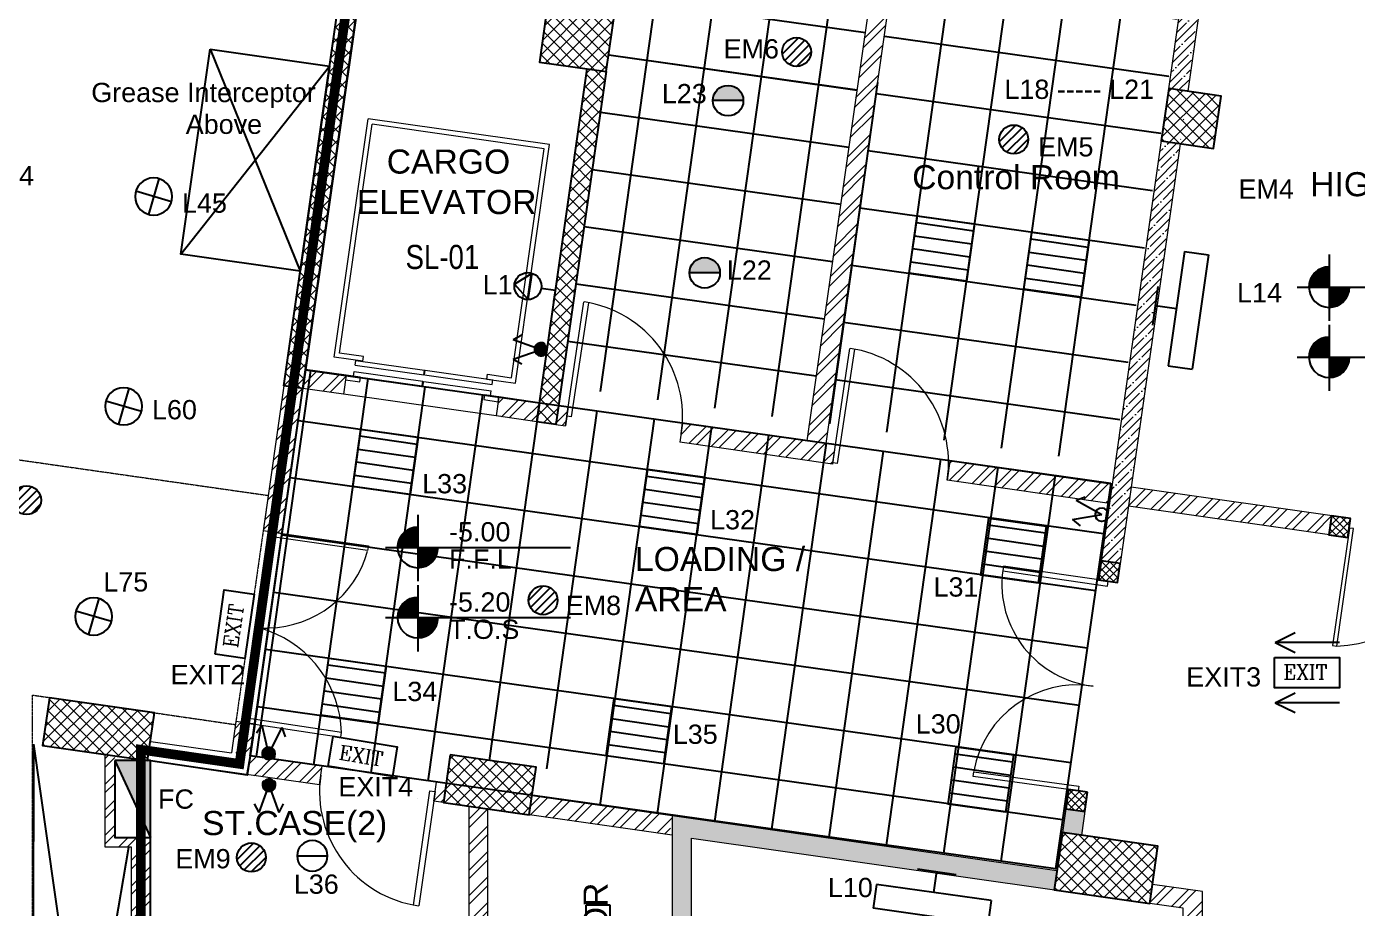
# Model space of a CAD drawing. Header units: inches. Extents: x 1217570 to 1674444, y 326920 to 480291.
# Drawn here: x 1472154 to 1485957, y 356526 to 365678 of the extents above; entities that cross this region are included whole.
import ezdxf

# ---------------------------------------------------------------- set-up
doc = ezdxf.new("R2010")
doc.units = ezdxf.units.IN
doc.header["$MEASUREMENT"] = 0
for name, pattern in [('DASHED2', [9.525, 6.35, -3.175]), ('HIDDEN', [9.525, 6.35, -3.175]), ('PHANTOM21', [1.25, 0.625, -0.125, 0.125, -0.125, 0.125, -0.125])]:
    doc.linetypes.add(name, pattern=pattern)
for name, color, linetype, lineweight in [('A-BLOCK', 43, 'Continuous', 13), ('A-DOOR', 10, 'Continuous', 15), ('A-ELEVATOR', 54, 'Continuous', 5), ('A-HATCH CONCRETE', 254, 'Continuous', 5), ('A-LEASING LINE', 7, 'DASHED2', 9), ('escape route', 8, 'HIDDEN', 15), ('wall hatch', 252, 'Continuous', 0)]:
    doc.layers.add(name, color=color, linetype=linetype, lineweight=lineweight)
for name, color, linetype in [('A-GYPS BOARD', 117, 'Continuous'), ('A-TEXT', 3, 'Continuous'), ('EM-LIT', 2, 'Continuous'), ('EXIT', 6, 'Continuous'), ('FFNEW', 252, 'Continuous'), ('LIGHT', 151, 'Continuous'), ('LIGHT TEXT', 2, 'Continuous'), ('P-FIRE-HOSE', 8, 'PHANTOM21'), ('P-FIRE-TXT', 181, 'Continuous'), ('S-COL', 210, 'Continuous'), ('SHAFT', 7, 'Continuous'), ('STEEL', 5, 'Continuous'), ('TAXT', 3, 'Continuous'), ('TEXT', 181, 'Continuous')]:
    doc.layers.add(name, color=color, linetype=linetype)
doc.styles.add('ARIAL', font='ARIALN.TTF')
doc.styles.add('romance', font='romanc.shx')
doc.styles.add('style1', font='arial.ttf')
pattern_1 = [(45, (1337614.356, 312749.915), (-39.7747564, 39.7747564), []), (135, (1337614.356, 312749.915), (-39.7747564, -39.7747564), [])]
pattern_2 = [(45, (1337614.36, 312749.91), (-132.58252, 132.58252), []), (45, (1337702.74, 312749.91), (-132.58252, 132.58252), [])]
pattern_3 = [(45, (1337586.92, 312557.07), (-132.58252, 132.58252), []), (45, (1337675.3, 312557.07), (-132.58252, 132.58252), [])]
pattern_4 = [(45, (1337614.36, 312749.915), (-66.29126, 66.29126), []), (135, (1337614.36, 312749.915), (-66.29126, -66.29126), [])]
pattern_5 = [(45, (1341716.94, 266100.54), (-132.58252, 132.58252), []), (45, (1341805.33, 266100.54), (-132.58252, 132.58252), [])]
pattern_6 = [(45, (1341716.94, 266100.535), (-66.29126, 66.29126), []), (135, (1341716.94, 266100.535), (-66.29126, -66.29126), [])]

# ---------------------------------------------------------------- blocks, each defined once
blk = doc.blocks.new('SDGTFHHD')
at = {"layer": 'A-HATCH CONCRETE'}
h = blk.add_hatch(dxfattribs=at)
h.set_pattern_fill('ANSI37', color=254, scale=750)
h.set_pattern_definition(pattern_4)
h.paths.add_polyline_path([(1384223, 747630), (1384131, 746987), (1384824, 746888), (1384916, 747532)])
h = blk.add_hatch(dxfattribs=at)
h.set_pattern_fill('ANSI37', color=254, scale=750)
h.set_pattern_definition(pattern_4)
h.paths.add_polyline_path([(1384824, 746888), (1384626, 746916), (1384103, 743254), (1384301, 743225)])
h = blk.add_hatch(dxfattribs=at)
h.set_pattern_fill('ANSI37', color=254, scale=750)
h.set_pattern_definition(pattern_4)
h.paths.add_polyline_path([(1390580, 746168), (1391124, 746090), (1391202, 746634), (1390658, 746712)])
h = blk.add_hatch(dxfattribs=at)
h.set_pattern_fill('ANSI37,_O', color=254, scale=450)
h.set_pattern_definition(pattern_1)
h.paths.add_polyline_path([(1392545, 742251), (1392347, 742279), (1392319, 742081), (1392517, 742053)])
h = blk.add_hatch(dxfattribs=at)
h.set_pattern_fill('ANSI37,_O', color=254, scale=450)
h.set_pattern_definition(pattern_1)
h.paths.add_polyline_path([(1390156, 741783), (1389958, 741812), (1389930, 741614), (1390128, 741585)])
h = blk.add_hatch(dxfattribs=at)
h.set_pattern_fill('ANSI37', color=254, scale=750)
h.set_pattern_definition(pattern_4)
h.paths.add_polyline_path([(1383205, 739796), (1383135, 739301), (1384026, 739173), (1384096, 739668)])
h = blk.add_hatch(dxfattribs=at)
h.set_pattern_fill('ANSI37,_O', color=254, scale=450)
h.set_pattern_definition(pattern_1)
h.paths.add_polyline_path([(1389817, 739408), (1389619, 739436), (1389591, 739238), (1389789, 739210)])
h = blk.add_hatch(dxfattribs=at)
h.set_pattern_fill('ANSI37', color=254, scale=750)
h.set_pattern_definition(pattern_4)
h.paths.add_polyline_path([(1389555, 738990), (1389471, 738396), (1390461, 738255), (1390545, 738849)])
at = {"layer": 'TEXT', "ltscale": 0.5}
h = blk.add_hatch(dxfattribs=at)
h.set_pattern_fill('ANSI31', color=254, scale=0.8)
h.set_pattern_definition([(45, (310331.52672, 155077.8709), (-0.070710678119, 0.070710678119), [])])
h.paths.add_polyline_path([(1392323, 744861, 0.414214), (1392113, 744651), (1392323, 744651)])
h.paths.add_polyline_path([(1392533, 744651), (1392323, 744651), (1392323, 744442, 0.414214)])
h = blk.add_hatch(dxfattribs=at)
h.set_pattern_fill('ANSI31', color=254, scale=0.8)
h.set_pattern_definition([(45, (310331.52672, 154349.4709), (-0.070710678119, 0.070710678119), [])])
h.paths.add_polyline_path([(1392323, 744133, 0.414214), (1392113, 743923), (1392323, 743923)])
h.paths.add_polyline_path([(1392533, 743923), (1392323, 743923), (1392323, 743713, 0.414214)])
h = blk.add_hatch(dxfattribs=at)
h.set_pattern_fill('ANSI31', color=254, scale=0.8)
h.set_pattern_definition([(45, (300877.02672, 152375.3709), (-0.070710678119, 0.070710678119), [])])
h.paths.add_polyline_path([(1382869, 742159, 0.414214), (1382659, 741949), (1382869, 741949)])
h.paths.add_polyline_path([(1383079, 741949), (1382869, 741949), (1382869, 741739, 0.414214)])
h = blk.add_hatch(dxfattribs=at)
h.set_pattern_fill('ANSI31', color=254, scale=0.8)
h.set_pattern_definition([(45, (300877.02672, 151646.9709), (-0.070710678119, 0.070710678119), [])])
h.paths.add_polyline_path([(1382869, 741431, 0.414214), (1382659, 741221), (1382869, 741221)])
h.paths.add_polyline_path([(1383079, 741221), (1382869, 741221), (1382869, 741011, 0.414214)])
at = {"layer": 'wall hatch', "ltscale": 500}
h = blk.add_hatch(dxfattribs=at)
h.set_pattern_fill('ANSI32', color=254, scale=500)
h.set_pattern_definition(pattern_2)
h.paths.add_polyline_path([(1385588, 743042), (1387172, 742815), (1387200, 743013), (1387101, 743028), (1388111, 750106), (1387913, 750134), (1386903, 743056), (1385616, 743240), (1385616, 743240)])
h.paths.add_polyline_path([(1384301, 743225), (1384400, 743211), (1384427, 743409), (1384329, 743424)])
h = blk.add_hatch(dxfattribs=at)
h.set_pattern_fill('ANSI35', color=254, scale=500)
h.set_pattern_definition([(45, (1389662.71, 739214.03), (-88.3883, 88.3883), []), (45, (1389751.1, 739214.03), (-88.3883, 88.3883), [156.25, -31.25, 0, -31.25])])
edge = h.paths.add_edge_path(flags=17)
edge.add_line((1391295, 749705), (1391097, 749734))
edge.add_line((1391097, 749734), (1389985, 741945))
edge.add_line((1389985, 741945), (1390199, 741915))
edge.add_line((1390199, 741915), (1391295, 749705))
edge.add_line((1391295, 749705), (1391097, 749734))
h.paths.add_polyline_path([(1391295, 749705), (1391097, 749734), (1389985, 741945), (1390199, 741915)], flags=17)
h.paths.add_polyline_path([(1389471, 738396), (1389499, 738594), (1385507, 739164), (1385507, 739003), (1385507, 738966), (1385507, 728237), (1385707, 728237), (1385707, 738933)])
h.paths.add_polyline_path([(1389789, 739210), (1389591, 739238), (1389555, 738990), (1389753, 738962)])
h.paths.add_polyline_path([(1385507, 726937), (1385707, 726940), (1385707, 727037), (1385507, 727037)])
h = blk.add_hatch(dxfattribs=at)
h.set_pattern_fill('ANSI35', color=254, scale=500)
h.set_pattern_definition([(45, (1337614.36, 312749.91), (-88.388348, 88.388348), []), (45, (1337702.74, 312749.91), (-88.388348, 88.388348), [156.25, -31.25, 0, -31.25])])
edge = h.paths.add_edge_path()
edge.add_line((1391279, 749654), (1391081, 749682))
edge.add_line((1391081, 749682), (1389959, 741812))
edge.add_line((1389959, 741812), (1390156, 741784))
edge.add_line((1390156, 741784), (1391271, 749655))
edge.add_line((1391271, 749655), (1391084, 749681))
h.paths.add_polyline_path([(1390778, 746139), (1390580, 746168), (1390658, 746712), (1390856, 746684)], flags=17)
h = blk.add_hatch(dxfattribs=at)
h.set_pattern_fill('ANSI32', color=254, scale=500)
h.set_pattern_definition(pattern_3)
h.paths.add_polyline_path([(1381678, 743599), (1382098, 743544), (1382126, 743739), (1381706, 743798), (1381679, 743609), (1381678, 743605)])
h = blk.add_hatch(dxfattribs=at)
h.set_pattern_fill('ANSI32', color=254, scale=500)
h.set_pattern_definition(pattern_3)
h.paths.add_polyline_path([(1384118, 743358), (1384131, 743452), (1383711, 743512), (1383682, 743314), (1384103, 743254), (1384117, 743354)])
h = blk.add_hatch(dxfattribs=at)
h.set_pattern_fill('ANSI32', color=254, scale=500)
h.set_pattern_definition([(45, (1337586.07, 312551.9), (-132.58252, 132.58252), []), (45, (1337674.46, 312551.9), (-132.58252, 132.58252), [])])
h.paths.add_polyline_path([(1390043, 742406), (1390071, 742604), (1388388, 742844), (1388360, 742646)])
h.paths.add_polyline_path([(1394922, 741912), (1394894, 741714), (1395837, 741580), (1395849, 741780)])
h.paths.add_polyline_path([(1392320, 742081), (1392348, 742279), (1390269, 742575), (1390241, 742377)])
h = blk.add_hatch(dxfattribs=at)
h.set_pattern_fill('ANSI32', color=254, scale=500)
h.set_pattern_definition(pattern_2)
h.paths.add_polyline_path([(1380097, 739738), (1380097, 739734), (1381848, 739484), (1381876, 739682), (1381134, 739788), (1381100, 739591)])
h = blk.add_hatch(dxfattribs=at)
h.set_pattern_fill('ANSI32', color=254, scale=500)
h.set_pattern_definition(pattern_2)
h.paths.add_polyline_path([(1383163, 739499), (1383064, 739513), (1383036, 739315), (1383135, 739301)])
h = blk.add_hatch(dxfattribs=at)
h.set_pattern_fill('ANSI32', color=254, scale=500)
h.set_pattern_definition(pattern_2)
h.paths.add_polyline_path([(1385507, 739164), (1384054, 739371), (1384026, 739173), (1385482, 738966)])
h = blk.add_hatch(dxfattribs=at)
h.set_pattern_fill('ANSI32', color=254, scale=500)
h.set_pattern_definition([(45, (1337639.36, 312749.91), (-132.58252, 132.58252), []), (45, (1337727.74, 312749.91), (-132.58252, 132.58252), [])])
h.paths.add_polyline_path([(1383597, 737337), (1383598, 739243), (1383397, 739272), (1383397, 737337)])
h = blk.add_hatch(dxfattribs=at)
h.set_pattern_fill('ANSI32', color=254, scale=500)
h.set_pattern_definition(pattern_2)
h.paths.add_polyline_path([(1390348, 738291), (1390461, 738255), (1390348, 738291)])
h.paths.add_polyline_path([(1390807, 737437), (1391007, 737437), (1391007, 738379), (1390489, 738453), (1390461, 738255), (1390807, 738204), (1390807, 737237)])
at = {"color": 254, "linetype": 'Continuous', "ltscale": 100}
blk.add_lwpolyline([(1385707, 721237), (1385707, 726940), (1385507, 726937), (1383958, 726937), (1383958, 732937), (1380097, 732937), (1380097, 739738), (1381100, 739591), (1381134, 739788), (1381678, 743600), (1382721, 750905), (1382763, 751202), (1347098, 756262), (1346331, 744553), (1368108, 741445), (1368106, 734887), (1367208, 734887), (1367208, 734687), (1367208, 731437), (1359158, 731437), (1359158, 731237), (1359158, 721237), (1385707, 721237)], dxfattribs=at)
at = {"layer": 'A-BLOCK', "color": 254, "ltscale": 100}
for p, q in [((1387913, 750134), (1386903, 743056)), ((1388111, 750106), (1387101, 743028)), ((1391081, 749682), (1390071, 742604)), ((1391279, 749654), (1390856, 746684)), ((1390778, 746139), (1390269, 742575)), ((1382127, 743738), (1381706, 743797)), ((1382127, 743738), (1382099, 743540)), ((1381678, 743600), (1381463, 742094)), ((1382099, 743540), (1381678, 743600)), ((1383711, 743512), (1383682, 743314)), ((1384131, 743451), (1383711, 743512)), ((1384428, 743409), (1384400, 743211)), ((1384103, 743253), (1383682, 743314)), ((1385616, 743240), (1385588, 743042)), ((1386903, 743056), (1385616, 743240)), ((1387172, 742815), (1385588, 743042)), ((1387200, 743013), (1387101, 743028)), ((1387200, 743013), (1387172, 742815)), ((1388388, 742844), (1388360, 742646)), ((1390055, 742606), (1388388, 742844)), ((1390043, 742406), (1388360, 742646)), ((1390071, 742604), (1389930, 741614)), ((1390269, 742575), (1390128, 741585)), ((1392546, 742250), (1390269, 742575)), ((1392518, 742052), (1390241, 742377)), ((1392518, 742052), (1392546, 742250)), ((1389930, 741614), (1390128, 741585)), ((1381180, 740114), (1381134, 739788)), ((1381848, 739484), (1380070, 739738)), ((1381876, 739682), (1381134, 739788)), ((1381848, 739484), (1381876, 739682)), ((1383036, 739315), (1383064, 739513)), ((1383163, 739499), (1383064, 739513)), ((1389499, 738594), (1384054, 739371)), ((1389619, 739436), (1389555, 738990)), ((1389619, 739436), (1389817, 739408)), ((1389817, 739408), (1389753, 738962)), ((1385507, 738962), (1383036, 739315)), ((1383397, 739267), (1383397, 737337)), ((1383597, 737337), (1383597, 739238)), ((1380097, 732937), (1380097, 738938)), ((1391007, 738379), (1390489, 738453)), ((1391007, 737237), (1391007, 738379)), ((1390807, 738206), (1390461, 738255)), ((1390807, 737237), (1390807, 738206))]:
    blk.add_line(p, q, dxfattribs=at)
for points in [[(1384301, 743225), (1384400, 743211), (1384428, 743409), (1384329, 743424)], [(1385507, 739164), (1385507, 728237), (1385707, 728237), (1385707, 738933), (1389472, 738396)]]:
    blk.add_lwpolyline(points, dxfattribs=at)
at = {"layer": 'A-DOOR', "color": 254}
for p, q in [((1384414, 743310), (1384592, 744497)), ((1384462, 743303), (1384642, 744489)), ((1387174, 742829), (1387352, 744015)), ((1387223, 742821), (1387402, 744008)), ((1384462, 743303), (1384414, 743310)), ((1387223, 742821), (1387174, 742828)), ((1392576, 742145), (1392532, 742151)), ((1390024, 741549), (1390031, 741598)), ((1389725, 739471), (1389718, 739422)), ((1382991, 739425), (1382821, 738237)), ((1383050, 739417), (1382881, 738229)), ((1382991, 739425), (1383050, 739417))]:
    blk.add_line(p, q, dxfattribs=at)
for points in [[(1381463, 742094), (1382357, 741966), (1382349, 741916), (1381456, 742045)], [(1392526, 742108), (1392532, 742151), (1392358, 740932), (1392401, 740926), (1392576, 742145)], [(1389982, 741605), (1390031, 741598), (1388943, 741755), (1388936, 741706), (1390024, 741549)], [(1381180, 740114), (1382070, 739980), (1382077, 740030), (1381187, 740163)], [(1389669, 739429), (1389718, 739422), (1388629, 739572), (1388636, 739622), (1389725, 739471)]]:
    blk.add_lwpolyline(points, dxfattribs=at)
for centre, radius, start, end in [((1384415, 743310), 1200, 351.2082, 81.4659), ((1387174, 742829), 1200, 351.2416, 81.4087), ((1392357, 742206), 1281, 271.9731, 351.0254), ((1381297, 742205), 1092, 271.3711, 344.3584), ((1389995, 741571), 1068, 173.0804, 263.5363), ((1380924, 740000), 1153, 1.4715, 70.0116), ((1389710, 739431), 1092, 81.3402, 169.6412), ((1383050, 739417), 1200, 171.8773, 261.8773)]:
    blk.add_arc(centre, radius, start, end, dxfattribs=at)
at = {"layer": 'A-ELEVATOR', "color": 254}
for p, q in [((1382002, 743923), (1382355, 746398)), ((1384236, 746130), (1382355, 746398)), ((1382058, 743966), (1382397, 746341)), ((1384180, 746087), (1382397, 746341)), ((1383841, 743711), (1384180, 746087)), ((1383883, 743655), (1384236, 746130)), ((1382299, 743881), (1382002, 743923)), ((1382306, 743930), (1382058, 743966)), ((1382218, 743842), (1382225, 743891)), ((1382225, 743891), (1382937, 743790)), ((1382299, 743881), (1382306, 743930)), ((1382299, 743881), (1382306, 743930)), ((1382201, 743727), (1382208, 743776)), ((1382201, 743727), (1382208, 743776)), ((1382208, 743776), (1382920, 743675)), ((1382218, 743842), (1382930, 743740)), ((1382930, 743740), (1382937, 743790)), ((1382930, 743740), (1382937, 743790)), ((1382937, 743790), (1382947, 743788)), ((1382937, 743790), (1382947, 743788)), ((1382940, 743739), (1382947, 743788)), ((1382940, 743739), (1382947, 743788)), ((1382940, 743739), (1383640, 743639)), ((1382947, 743788), (1383647, 743688)), ((1383586, 743697), (1383593, 743746)), ((1383586, 743697), (1383593, 743746)), ((1383593, 743746), (1383841, 743711)), ((1382201, 743727), (1382913, 743625)), ((1382913, 743625), (1382920, 743675)), ((1382913, 743625), (1382920, 743675)), ((1382923, 743624), (1382930, 743673)), ((1382923, 743624), (1383624, 743524)), ((1382930, 743673), (1383631, 743573)), ((1383586, 743697), (1383883, 743655)), ((1383640, 743639), (1383647, 743688)), ((1383640, 743639), (1383647, 743688)), ((1383682, 743314), (1382099, 743540)), ((1383624, 743524), (1383631, 743573)), ((1383624, 743524), (1383631, 743573))]:
    blk.add_line(p, q, dxfattribs=at)
for points in [[(1382271, 743717), (1382127, 743738), (1382120, 743689), (1382268, 743668), (1382275, 743716)], [(1383706, 743512), (1383562, 743533), (1383555, 743483), (1383704, 743462), (1383711, 743512)], [(1383706, 743512), (1383562, 743533), (1383555, 743483), (1383704, 743462), (1383711, 743512)]]:
    blk.add_lwpolyline(points, close=True, dxfattribs=at)
at = {"layer": 'S-COL', "color": 254, "linetype": 'ByBlock'}
for p, q in [((1384103, 743253), (1384626, 746916)), ((1384824, 746888), (1384301, 743225)), ((1384301, 743225), (1384103, 743253))]:
    blk.add_line(p, q, dxfattribs=at)
for points in [[(1384223, 747630), (1384131, 746987), (1384824, 746888), (1384916, 747532)], [(1390580, 746168), (1391124, 746090), (1391202, 746634), (1390658, 746712)]]:
    blk.add_lwpolyline(points, close=True, dxfattribs=at)
at = {"layer": 'S-COL', "color": 254}
for points in [[(1392545, 742251), (1392347, 742279), (1392319, 742081), (1392517, 742053), (1392545, 742251)], [(1390156, 741783), (1389958, 741812), (1389930, 741614), (1390128, 741585), (1390156, 741783)], [(1383205, 739796), (1383135, 739301), (1384026, 739173), (1384096, 739668)], [(1389817, 739408), (1389619, 739436), (1389591, 739238), (1389789, 739210), (1389817, 739408)], [(1389555, 738990), (1389471, 738396), (1390461, 738255), (1390545, 738849)]]:
    blk.add_lwpolyline(points, close=True, dxfattribs=at)
at = {"layer": 'STEEL', "color": 254}
for p, q in [((1382891, 739541), (1382891, 739541)), ((1382863, 739343), (1382863, 739343))]:
    blk.add_line(p, q, dxfattribs=at)
at = {"layer": 'TEXT', "color": 254, "ltscale": 0.5}
for p, q in [((1392323, 744989), (1392323, 744301)), ((1391989, 744651), (1393907, 744651)), ((1392323, 744260), (1392323, 743573)), ((1391989, 743923), (1393907, 743923)), ((1382869, 742286), (1382869, 741599)), ((1382535, 741949), (1384452, 741949)), ((1382869, 741558), (1382869, 740870)), ((1382535, 741221), (1384452, 741221))]:
    blk.add_line(p, q, dxfattribs=at)
for centre in [(1392323, 744651), (1392323, 743923), (1382869, 741949), (1382869, 741221)]:
    blk.add_arc(centre, 210, 90, 0, dxfattribs=at)
at = {"layer": 'A-TEXT', "color": 254, "insert": (1382742, 745089), "char_height": 250, "width": 99819.65, "attachment_point": 1, "rotation": 0.0042, "style": 'ARIAL'}
blk.add_mtext('SL-01', dxfattribs=at)
at = {"layer": 'TEXT', "color": 254, "ltscale": 0.5, "style": 'style1'}
for s, height, p in [('CARGO', 250, (1382547, 745829)), ('CARGO', 250, (1382547, 745829)), ('Control Room', 250, (1387997, 745667)), ('HIGH TENSION', 250, (1392125, 745594)), ('ELEVATOR', 250, (1382237, 745409)), ('ELEVATOR', 250, (1382237, 745409)), ('-5.00', 200, (1383193, 742012)), ('F.F.L', 200, (1383193, 741729)), ('-5.20', 200, (1383193, 741283)), ('T.O.S', 200, (1383193, 741000)), ('ST.CASE(2)', 250, (1380631, 738964))]:
    blk.add_text(s, height=height, dxfattribs=at).set_placement(p)
blk.add_text('L.T ESCAPE CORRIDOR', height=250, rotation=90, dxfattribs=at).set_placement((1384838, 734454))
at = {"layer": 'TEXT', "color": 254, "ltscale": 0.5, "insert": (1385121, 741954), "char_height": 250, "width": 2512.08, "attachment_point": 1, "style": 'style1'}
blk.add_mtext('LOADING / AREA', dxfattribs=at)
blk = doc.blocks.new('FHC')
at = {"layer": 'P-FIRE-HOSE', "linetype": 'Continuous'}
blk.add_hatch(color=256, dxfattribs=at).paths.add_polyline_path([(-0.4, 0.185), (-0.4, -0.185), (0.4, 0.185)])
blk.add_line((-0.4, -0.185), (0.4, 0.185), dxfattribs=at)
blk.add_lwpolyline([(-0.4, -0.185), (0.4, -0.185), (0.4, 0.185), (-0.4, 0.185)], close=True, dxfattribs=at)
blk = doc.blocks.new('SEDRGFE')
at = {"layer": 'A-HATCH CONCRETE'}
h = blk.add_hatch(dxfattribs=at)
h.set_pattern_fill('ANSI37', color=250, scale=750)
h.set_pattern_definition(pattern_6)
h.paths.add_polyline_path([(1386197, 701285), (1386395, 701257), (1385780, 696950), (1385582, 696979)])
h = blk.add_hatch(dxfattribs=at)
h.set_pattern_fill('ANSI37', color=250, scale=750)
h.set_pattern_definition(pattern_6)
h.paths.add_polyline_path([(1384168, 693089), (1384239, 693584), (1383150, 693740), (1383079, 693245)])
at = {"layer": 'wall hatch', "ltscale": 500}
h = blk.add_hatch(dxfattribs=at)
h.set_pattern_fill('ANSI35', color=250, scale=500)
h.set_pattern_definition([(45, (1393765.3, 692564.65), (-88.38835, 88.38835), []), (45, (1393853.68, 692564.65), (-88.38835, 88.38835), [156.25, -31.25, 0, -31.25])])
edge = h.paths.add_edge_path(flags=17)
edge.add_line((1395397, 703056), (1395199, 703084))
edge.add_line((1395199, 703084), (1394088, 695296))
edge.add_line((1394088, 695296), (1394301, 695265))
edge.add_line((1394301, 695265), (1395397, 703056))
edge.add_line((1395397, 703056), (1395199, 703084))
h.paths.add_polyline_path([(1395397, 703056), (1395199, 703084), (1394088, 695296), (1394301, 695265)], flags=17)
h.paths.add_polyline_path([(1389810, 680290), (1389610, 680288), (1389610, 674888), (1389810, 674888)])
h = blk.add_hatch(dxfattribs=at)
h.set_pattern_fill('ANSI32', color=250, scale=500)
h.set_pattern_definition(pattern_5)
h.paths.add_polyline_path([(1385565, 695445), (1385780, 696950), (1385582, 696979), (1385370, 695473)])
h = blk.add_hatch(dxfattribs=at)
h.set_pattern_fill('ANSI32', color=250, scale=500)
h.set_pattern_definition(pattern_5)
h.paths.add_polyline_path([(1385037, 693170), (1385235, 693142), (1385281, 693465), (1385083, 693494)])
h = blk.add_hatch(dxfattribs=at)
h.set_pattern_fill('ANSI32', color=250, scale=500)
h.set_pattern_definition([(45, (1341741.94, 266100.54), (-132.58252, 132.58252), []), (45, (1341830.33, 266100.54), (-132.58252, 132.58252), [])])
h.paths.add_polyline_path([(1383827, 693142), (1383727, 693156), (1383727, 692189), (1384197, 692189), (1384197, 692289), (1383827, 692289)])
h = blk.add_hatch(dxfattribs=at)
h.set_pattern_fill('ANSI32', color=250, scale=500)
h.set_pattern_definition(pattern_5)
h.paths.add_polyline_path([(1384200, 693089), (1384200, 693085), (1385203, 692942), (1385203, 692942)])
h = blk.add_hatch(dxfattribs=at)
h.set_pattern_fill('ANSI32', color=250, scale=500)
h.set_pattern_definition([(45, (1341743.92, 266100.58), (-132.58252, 132.58252), []), (45, (1341832.3, 266100.58), (-132.58252, 132.58252), [])])
h.paths.add_polyline_path([(1384199, 692223), (1384000, 692223), (1383999, 686288), (1384199, 686288)])
at = {"color": 250, "linetype": 'Continuous', "ltscale": 100}
blk.add_lwpolyline([(1389810, 674588), (1389810, 680290), (1389610, 680288), (1388060, 680288), (1388060, 686288), (1384200, 686288), (1384200, 693089), (1385203, 692942), (1385236, 693139), (1385780, 696950), (1386823, 704256), (1386865, 704553), (1351200, 709613), (1350434, 697904), (1372211, 694796), (1372209, 688237), (1371310, 688237), (1371310, 688038), (1371310, 684788), (1363260, 684788), (1363260, 684588), (1363260, 674588), (1389810, 674588)], dxfattribs=at)
at = {"layer": 'A-BLOCK', "color": 250, "ltscale": 100}
for p, q in [((1385809, 697148), (1385808, 697148)), ((1385582, 696979), (1385368, 695474)), ((1385780, 696950), (1385565, 695445)), ((1385565, 695445), (1385368, 695474)), ((1385085, 693493), (1385038, 693167)), ((1385283, 693465), (1385085, 693493)), ((1385283, 693465), (1385236, 693139)), ((1384201, 693287), (1385038, 693167)), ((1383727, 692189), (1383727, 693156)), ((1385203, 692942), (1384172, 693089)), ((1384200, 686288), (1384200, 692289)), ((1384000, 692189), (1383727, 692189)), ((1384000, 686288), (1384000, 692189))]:
    blk.add_line(p, q, dxfattribs=at)
at = {"layer": 'A-DOOR', "color": 250}
for points in [[(1385558, 695395), (1385461, 695410), (1385468, 695459)], [(1385519, 695452), (1385470, 695459), (1385565, 695445)], [(1385290, 693514), (1385191, 693529), (1385184, 693479)], [(1385233, 693472), (1385184, 693479), (1385283, 693464)]]:
    blk.add_lwpolyline(points, dxfattribs=at)
for centre, radius, start, end in [((1385399, 695555), 1092, 266.0272, 271.3711), ((1385027, 693351), 1153, 70.0116, 75.1047)]:
    blk.add_arc(centre, radius, start, end, dxfattribs=at)
at = {"layer": 'escape route', "color": 250, "ltscale": 0.5}
for p, q in [((1351543, 700675), (1385420, 695840)), ((1385420, 695840), (1385080, 693462)), ((1382975, 693768), (1385080, 693462)), ((1382975, 682234), (1382975, 693768))]:
    blk.add_line(p, q, dxfattribs=at)
at = {"layer": 'S-COL', "color": 250}
blk.add_lwpolyline([(1386197, 701285), (1386395, 701257), (1385780, 696950), (1385582, 696979), (1386197, 701285)], dxfattribs=at)
blk.add_lwpolyline([(1383150, 693740), (1383079, 693245), (1384168, 693089), (1384239, 693584)], close=True, dxfattribs=at)
at = {"layer": 'SHAFT', "color": 250, "ltscale": 0.5}
for p, q in [((1384818, 700471), (1385752, 698166)), ((1384514, 698343), (1386056, 700295)), ((1382984, 693258), (1382972, 686288)), ((1382984, 693258), (1383972, 686288)), ((1382972, 686288), (1383974, 692189))]:
    blk.add_line(p, q, dxfattribs=at)
blk.add_lwpolyline([(1384818, 700471), (1386056, 700295), (1385752, 698166), (1384514, 698343)], close=True, dxfattribs=at)
at = {"layer": 'P-FIRE-HOSE', "color": 250, "xscale": 1000.000000003958, "yscale": 1000.000000003958, "zscale": 1000.000000003958, "rotation": 270}
blk.add_blockref('FHC', (1384015, 692689), dxfattribs=at)
blk.add_blockref('FHC', (1384015, 692689), dxfattribs=at)
at = {"layer": 'P-FIRE-TXT', "color": 250, "style": 'style1'}
blk.add_text('FC', height=200, dxfattribs=at).set_placement((1384277, 692589))
at = {"layer": 'TAXT', "color": 250, "ltscale": 100, "style": 'style1'}
for s, p in [('Grease Interceptor', (1383584, 699922)), ('Above', (1384564, 699592))]:
    blk.add_text(s, height=200, dxfattribs=at).set_placement(p)
blk = doc.blocks.new('SD1')
at = {"layer": 'LIGHT', "color": 252}
blk.add_line((-0.198, 0), (0.198, 0), dxfattribs=at)
blk.add_circle((0, 0), 0.198, dxfattribs=at)
blk = doc.blocks.new('EXIT')
at = {"layer": 'EXIT'}
blk.add_lwpolyline([(-0.337, 0.313), (0.337, 0.313), (0.337, 0), (-0.337, 0)], close=True, dxfattribs=at)
at = {"layer": 'EXIT', "style": 'romance'}
blk.add_text('EXIT', height=0.15, dxfattribs=at).set_placement((-0.246, 0.089))
blk = doc.blocks.new('LP')
at = {"layer": 'LIGHT'}
for p, q in [((0, -0.193), (0, 0.193)), ((0.193, 0), (-0.193, 0))]:
    blk.add_line(p, q, dxfattribs=at)
blk.add_circle((0, 0), 0.193, dxfattribs=at)
blk = doc.blocks.new('EM1')
at = {"layer": 'EM-LIT'}
h = blk.add_hatch(dxfattribs=at)
h.set_pattern_fill('ANSI31', color=2, scale=0.52, style=0)
h.set_pattern_definition([(45, (-1379.63503, -1014.732296), (-0.0459619408, 0.0459619408), [])])
h.paths.add_polyline_path([(0.14976, 0, 1), (-0.14976, 0, 1)])
at = {"layer": 'EM-LIT', "color": 2}
blk.add_circle((0, 0), 0.14976, dxfattribs=at)
blk = doc.blocks.new('LIFT LIT')
at = {"layer": 'LIGHT', "color": 252}
for p, q in [((0, 0.43), (-0.138, 0.266)), ((0, 0.43), (0.138, 0.266)), ((-0.14, 0.266), (0.14, 0.266)), ((0, 0.15), (0, 0)), ((-0.121, 0), (0.108, 0))]:
    blk.add_line(p, q, dxfattribs=at)
blk.add_circle((0, 0.29), 0.14, dxfattribs=at)
blk = doc.blocks.new('SF11')
at = {"layer": 'LIGHT', "color": 252}
for p, q in [((0.6, 0.25), (-0.6, 0.25)), ((-0.6, 0.25), (-0.6, 0)), ((0.6, 0.25), (0.6, 0)), ((0.6, 0), (-0.6, 0))]:
    blk.add_line(p, q, dxfattribs=at)
blk = doc.blocks.new('RD4')
at = {"layer": 'LIGHT'}
blk.add_hatch(color=252, dxfattribs=at).paths.add_polyline_path([(0.144, 0), (-0.144, 0, 1)])
at = {"layer": 'LIGHT', "color": 252}
blk.add_line((-0.144, 0), (0.144, 0), dxfattribs=at)
blk.add_circle((0, 0), 0.144, dxfattribs=at)
blk = doc.blocks.new('L6x6')
at = {"layer": 'LIGHT', "color": 252}
blk.add_lwpolyline([(-0.3, -0.3), (0.3, -0.3), (0.3, 0.3), (-0.3, 0.3)], close=True, dxfattribs=at)
blk = doc.blocks.new('SFWALL')
at = {"layer": 'LIGHT', "color": 252}
for p, q in [((-203, 0), (203, 0)), ((0, -219), (0, 0)), ((600, -219), (-600, -219)), ((-600, -219), (-600, -469)), ((600, -219), (600, -469)), ((600, -469), (-600, -469))]:
    blk.add_line(p, q, dxfattribs=at)

msp = doc.modelspace()

# ---------------------------------------------------------------- hatches: boundary and pattern name
at = {"layer": 'LIGHT'}
h = msp.add_hatch(dxfattribs=at)
h.set_pattern_fill('_USER', color=252, scale=600, angle=352, style=0, double=1, pattern_type=0)
h.set_pattern_definition([(352, (1479182.8, 365244.07), (83.504, 594.16), []), (82, (1479182.8, 365244.07), (-594.16, 83.504), [])])
h.paths.add_polyline_path([(1481259, 368456), (1478262, 368884), (1478255, 368833), (1477908, 368883), (1477915, 368933), (1476059, 369198), (1475635, 366228), (1478259, 365854), (1477701, 361948), (1480276, 361575)])
h = msp.add_hatch(dxfattribs=at)
h.set_pattern_fill('_USER', color=252, scale=600, angle=352, style=0, double=1, pattern_type=0)
h.set_pattern_definition([(352, (1482153.74, 364817.54), (83.5, 594.16), []), (82, (1482153.74, 364817.54), (-594.16, 83.5), [])])
h.paths.add_polyline_path([(1480476, 361555), (1483427, 361138), (1484408, 368010), (1482222, 368319), (1482215, 368268), (1481868, 368317), (1481875, 368368), (1481457, 368428)])
h = msp.add_hatch(dxfattribs=at)
h.set_pattern_fill('ANSI31', color=252, scale=520, angle=180, style=0)
h.set_pattern_definition([(225, (2859775.15, 1380146.754), (45.9619408, -45.9619408), [])])
h.paths.add_polyline_path([(1479990, 365414, 1), (1480290, 365414, 1)])
h = msp.add_hatch(dxfattribs=at)
h.set_pattern_fill('ANSI31', color=252, scale=520, angle=180, style=0)
h.set_pattern_definition([(225, (2862027.87, 1379238.62), (45.9619408, -45.9619408), [])])
h.paths.add_polyline_path([(1482243, 364506, 1), (1482543, 364506, 1)])
h = msp.add_hatch(color=252, dxfattribs=at)
edge = h.paths.add_edge_path()
edge.add_ellipse((1477490, 362328), major_axis=(-67.1, 14.4), ratio=1, start_angle=320.206, end_angle=500.206)
edge.add_ellipse((1477490, 362328), major_axis=(-67.1, 14.4), ratio=1, start_angle=140.206, end_angle=320.206)
h = msp.add_hatch(color=252, dxfattribs=at)
edge = h.paths.add_edge_path()
edge.add_ellipse((1477490, 362328), major_axis=(-67.1, -14.4), ratio=1, start_angle=-140.206, end_angle=39.794, ccw=False)
edge.add_ellipse((1477490, 362328), major_axis=(-67.1, -14.4), ratio=1, start_angle=39.794, end_angle=219.794, ccw=False)
h = msp.add_hatch(dxfattribs=at)
h.set_pattern_fill('ANSI31', color=252, scale=520, style=0)
h.set_pattern_definition([(45, (97874.54, -655008.31), (-45.9619408, 45.9619408), [])])
h.paths.add_polyline_path([(1477659, 359724, 1), (1477360, 359724, 1)])
h = msp.add_hatch(color=252, dxfattribs=at)
edge = h.paths.add_edge_path()
edge.add_ellipse((1474664, 358129), major_axis=(-6.4, 68.3), ratio=1, start_angle=-140.206, end_angle=39.794, ccw=False)
edge.add_ellipse((1474664, 358129), major_axis=(-6.4, 68.3), ratio=1, start_angle=39.794, end_angle=219.794, ccw=False)
h = msp.add_hatch(color=252, dxfattribs=at)
edge = h.paths.add_edge_path()
edge.add_ellipse((1474664, 358129), major_axis=(22.1, 64.9), ratio=1, start_angle=320.206, end_angle=500.206)
edge.add_ellipse((1474664, 358129), major_axis=(22.1, 64.9), ratio=1, start_angle=140.206, end_angle=320.206)
h = msp.add_hatch(color=252, dxfattribs=at)
edge = h.paths.add_edge_path()
edge.add_ellipse((1474668, 357810), major_axis=(-14.4, -67.1), ratio=1, start_angle=320.206, end_angle=500.206)
edge.add_ellipse((1474668, 357810), major_axis=(-14.4, -67.1), ratio=1, start_angle=140.206, end_angle=320.206)
h = msp.add_hatch(color=252, dxfattribs=at)
edge = h.paths.add_edge_path()
edge.add_ellipse((1474668, 357810), major_axis=(14.4, -67.1), ratio=1, start_angle=-140.206, end_angle=39.794, ccw=False)
edge.add_ellipse((1474668, 357810), major_axis=(14.4, -67.1), ratio=1, start_angle=39.794, end_angle=219.794, ccw=False)
h = msp.add_hatch(dxfattribs=at)
h.set_pattern_fill('ANSI31', color=252, scale=520, angle=180, style=0)
h.set_pattern_definition([(225, (2854120.3, 1371787.54), (45.9619408, -45.9619408), [])])
h.paths.add_polyline_path([(1474336, 357055, 1), (1474635, 357055, 1)])

# ---------------------------------------------------------------- linework, layer by layer
at = {"layer": 'A-GYPS BOARD'}
msp.add_line((1478192, 365386), (1480768, 365018), dxfattribs=at)
at = {"layer": 'A-LEASING LINE', "color": 6, "const_width": 100}
msp.add_lwpolyline([(1440440, 374585), (1439673, 362876), (1461550, 359754), (1461550, 353209), (1460649, 353210), (1460649, 349659), (1452599, 349659), (1452599, 339559), (1478949, 339559), (1478949, 345159), (1477199, 345159), (1477199, 351184), (1473339, 351184), (1473339, 358173), (1474362, 358026), (1475513, 366167), (1475521, 366166), (1476008, 369531), (1440440, 374585)], dxfattribs=at)
at = {"layer": 'LIGHT', "color": 252}
for p, q in [((1481383, 363643), (1481977, 363559)), ((1481363, 363507), (1481957, 363422)), ((1482571, 363474), (1483165, 363389)), ((1481344, 363374), (1481938, 363289)), ((1482551, 363337), (1483145, 363253)), ((1481325, 363237), (1481919, 363152)), ((1482532, 363204), (1483126, 363119)), ((1482513, 363068), (1483107, 362983)), ((1477202, 362432), (1477291, 362480)), ((1477202, 362432), (1477490, 362328)), ((1477202, 362225), (1477490, 362328)), ((1477202, 362225), (1477291, 362177)), ((1474538, 358102), (1475101, 362107)), ((1475132, 358017), (1475695, 362024)), ((1475726, 357932), (1476289, 361940)), ((1476320, 357848), (1476884, 361857)), ((1476956, 358060), (1477478, 361773)), ((1477550, 357975), (1478072, 361690)), ((1474973, 361591), (1483325, 360417)), ((1478102, 357595), (1478666, 361606)), ((1478697, 357512), (1479260, 361523)), ((1475611, 361430), (1476205, 361345)), ((1479291, 357429), (1479854, 361439)), ((1475591, 361293), (1476185, 361208)), ((1479885, 357347), (1480449, 361356)), ((1480479, 357264), (1481043, 361272)), ((1475572, 361160), (1476166, 361075)), ((1481074, 357181), (1481637, 361189)), ((1481668, 357098), (1482231, 361105)), ((1474888, 360997), (1483240, 359824)), ((1475553, 361023), (1476147, 360938)), ((1478587, 361013), (1479181, 360928)), ((1482262, 357016), (1482825, 361022)), ((1478567, 360876), (1479161, 360791)), ((1478548, 360743), (1479142, 360658)), ((1483039, 360764), (1483135, 360796)), ((1483039, 360764), (1483305, 360613)), ((1478529, 360606), (1479123, 360522)), ((1483003, 360561), (1483305, 360613)), ((1483003, 360561), (1483083, 360498)), ((1482127, 360508), (1482721, 360423)), ((1474803, 360403), (1483155, 359230)), ((1482107, 360371), (1482701, 360286)), ((1482088, 360238), (1482682, 360153)), ((1482069, 360101), (1482663, 360016)), ((1474718, 359809), (1483070, 358636)), ((1485105, 359286), (1485313, 359388)), ((1474632, 359216), (1482985, 358042)), ((1485770, 359286), (1485105, 359286)), ((1485105, 359286), (1485313, 359183)), ((1475281, 359054), (1475875, 358970)), ((1475261, 358918), (1475855, 358833)), ((1475242, 358784), (1475836, 358700)), ((1485105, 358661), (1485313, 358764)), ((1474547, 358622), (1482900, 357448)), ((1475223, 358648), (1475817, 358563)), ((1478241, 358634), (1478835, 358549)), ((1485770, 358661), (1485105, 358661)), ((1485105, 358661), (1485313, 358559)), ((1478222, 358497), (1478816, 358412)), ((1474595, 358427), (1474537, 358344)), ((1474595, 358427), (1474664, 358129)), ((1474800, 358403), (1474664, 358129)), ((1474800, 358403), (1474837, 358308)), ((1478203, 358364), (1478797, 358279)), ((1478183, 358227), (1478777, 358143)), ((1481787, 358132), (1482381, 358047)), ((1481768, 357995), (1482362, 357910)), ((1474565, 357522), (1474668, 357810)), ((1474772, 357522), (1474668, 357810)), ((1481749, 357862), (1482343, 357777)), ((1481729, 357725), (1482323, 357641)), ((1474565, 357522), (1474517, 357612)), ((1474772, 357522), (1474819, 357612))]:
    msp.add_line(p, q, dxfattribs=at)
msp.add_lwpolyline([(1483399, 360941), (1482827, 356937), (1474473, 358111), (1475048, 362115), (1483399, 360941)], dxfattribs=at)
for points in [[(1485099, 359130), (1485772, 359130), (1485772, 358817), (1485099, 358816)], [(1475334, 358312), (1475998, 358203), (1475947, 357894), (1475283, 358003)]]:
    msp.add_lwpolyline(points, close=True, dxfattribs=at)
for centre in [(1480140, 365414), (1482393, 364506), (1477510, 359724), (1474485, 357055)]:
    msp.add_circle(centre, 150, dxfattribs=at)
for centre, start, end in [((1477490, 362328), 51.8942, 231.8942), ((1477490, 362328), 128.1058, 308.1058), ((1483305, 360613), 42.0273, 222.0273), ((1483305, 360613), 118.2388, 298.2388), ((1474664, 358129), 31.3835, 211.3835), ((1474664, 358129), 315.172, 135.172), ((1474668, 357810), 141.8942, 321.8942), ((1474668, 357810), 218.1058, 38.1058)]:
    msp.add_arc(centre, 68.6, start, end, dxfattribs=at)

# ---------------------------------------------------------------- block references
at = {"layer": 'EM-LIT', "xscale": 1000, "yscale": 1000, "zscale": 1000}
msp.add_blockref('EM1', (1472153, 360763), dxfattribs=at)
at = {"layer": 'EXIT', "xscale": 1000, "yscale": 1000, "zscale": 1000, "rotation": 81.82121912869295}
msp.add_blockref('EXIT', (1474466, 359454), dxfattribs=at)
at = {"layer": 'FFNEW', "color": 6, "linetype": 'Continuous'}
for name, p in [('SDGTFHHD', (93342, -381677)), ('SEDRGFE', (89240, -335028))]:
    msp.add_blockref(name, p, dxfattribs=at)
at = {"layer": 'LIGHT'}
for name, p, xscale, yscale, zscale, rotation in [('RD4', (1479429, 364909), 1101.1, 1101.1, 1101.1, 180), ('LP', (1473471, 363914), -999.9999999999999, 999.9999999999999, 1000, 163.763626289737), ('RD4', (1479187, 363122), 1101.1, 1101.1, 1101.1, 180), ('LIFT LIT', (1477640, 362943), 1000, 1000, 1000, 81.87582142299058), ('LP', (1473160, 361737), -999.9999999999999, 999.9999999999999, 1000, 163.763626289737), ('LP', (1472849, 359556), -999.9999999999999, 999.9999999999999, 1000, 163.763626289737), ('SD1', (1475117, 357072), -800, 800, 800, 180), ('SF11', (1477957, 355961), 1000, 1000, 1000, 270)]:
    msp.add_blockref(name, p, dxfattribs=dict(at, xscale=xscale, yscale=yscale, zscale=zscale, rotation=rotation))
at = {"layer": 'LIGHT', "color": 252, "xscale": -999.9999999999982, "yscale": 1000, "zscale": 1000, "rotation": 352.0063137241245}
for p in [(1481648, 363375), (1482836, 363207), (1475875, 361161), (1478851, 360745), (1482391, 360239), (1475545, 358786), (1478505, 358366), (1482052, 357863)]:
    msp.add_blockref('L6x6', p, dxfattribs=at)
at = {"layer": 'LIGHT'}
for p, rotation in [((1483863, 362781), 81.87733064585112), ((1481594, 356908), 352.0000000000128)]:
    msp.add_blockref('SFWALL', p, dxfattribs=dict(at, rotation=rotation))

# ---------------------------------------------------------------- texts
at = {"layer": 'LIGHT', "color": 252, "style": 'style1'}
for s, p in [('EM6', (1479383, 365347)), ('L18 ----- L21', (1482296, 364927)), ('L23', (1478742, 364882)), ('EM5', (1482645, 364330)), ('EM4', (1484724, 363891)), ('L22', (1479417, 363051)), ('L1', (1476884, 362898)), ('L14', (1484709, 362816)), ('L33', (1476256, 360834)), ('L32', (1479243, 360460)), ('L31', (1481560, 359762)), ('EM8', (1477745, 359571)), ('EXIT3', (1484182, 358829)), ('L34', (1475947, 358678)), ('L30', (1481376, 358341)), ('L35', (1478856, 358234)), ('EXIT4', (1475387, 357689)), ('EM9', (1473696, 356942)), ('L36', (1474925, 356678)), ('L10', (1480465, 356643))]:
    msp.add_text(s, height=200, dxfattribs=at).set_placement(p)
at = {"layer": 'LIGHT', "color": 252, "style": 'romance'}
for rotation, p in [(0.02, (1485189, 358906)), (350.6466, (1475386, 358076))]:
    msp.add_text('EXIT', height=150, rotation=rotation, dxfattribs=at).set_placement(p)
at = {"layer": 'LIGHT TEXT', "linetype": 'ByBlock', "ltscale": 10, "style": 'style1'}
for s, p in [('L44', (1471765, 364031)), ('L45', (1473765, 363746)), ('L60', (1473454, 361602)), ('L75', (1472949, 359815)), ('EXIT2', (1473647, 358852))]:
    msp.add_text(s, height=200, dxfattribs=at).set_placement(p)

doc.saveas('drawing.dxf')
